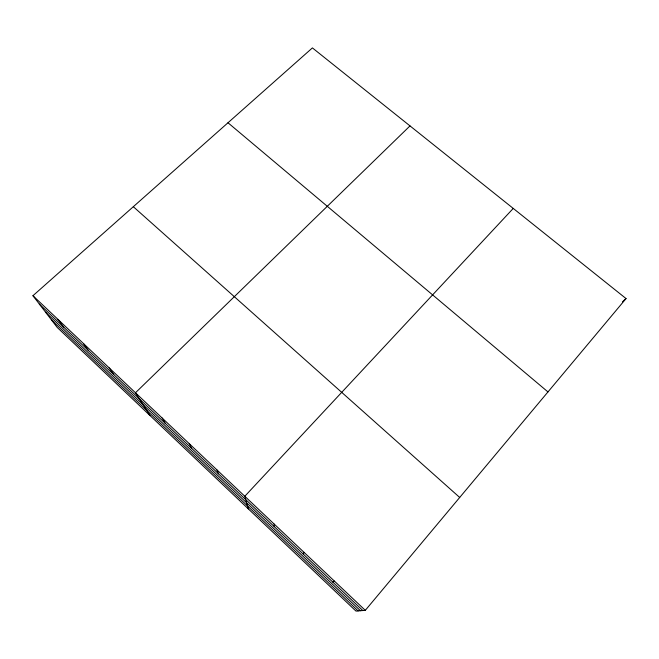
<?xml version="1.0" encoding="UTF-8"?>
<svg xmlns="http://www.w3.org/2000/svg" width="659" height="659" viewBox="0 0 659 659"><rect width="100%" height="100%" fill="white"/><g stroke="black" fill="none" stroke-linecap="round" stroke-linejoin="round"><path stroke-width="0.99" d="M303.297 554.137L303.997 552.316M365.292 610.341L626.05 298.568L312.407 47.909L32.95 295.71L57.176 327.391L355.984 611.091L365.292 610.341L32.95 295.71M513.246 208.417L244.802 496.268L248.352 508.896M409.997 125.91L135.474 392.772L150.005 415.524M622.45 301.871L626.05 298.568M332.803 582.103L334.377 581.073M227.989 122.763L547.967 391.924M133.324 206.704L459.702 497.463M39.326 304.046L362.821 610.539M45.529 312.16L360.44 610.728M51.583 320.085L358.117 610.918M57.976 319.409L63.75 327.185M83.405 343.471L88.545 350.687M109.229 367.928L113.735 374.543M162.139 418.02L165.285 423.391M189.248 443.68L191.678 448.392M216.795 469.76L218.491 473.796M274.144 524.053L274.276 526.648"/></g></svg>
